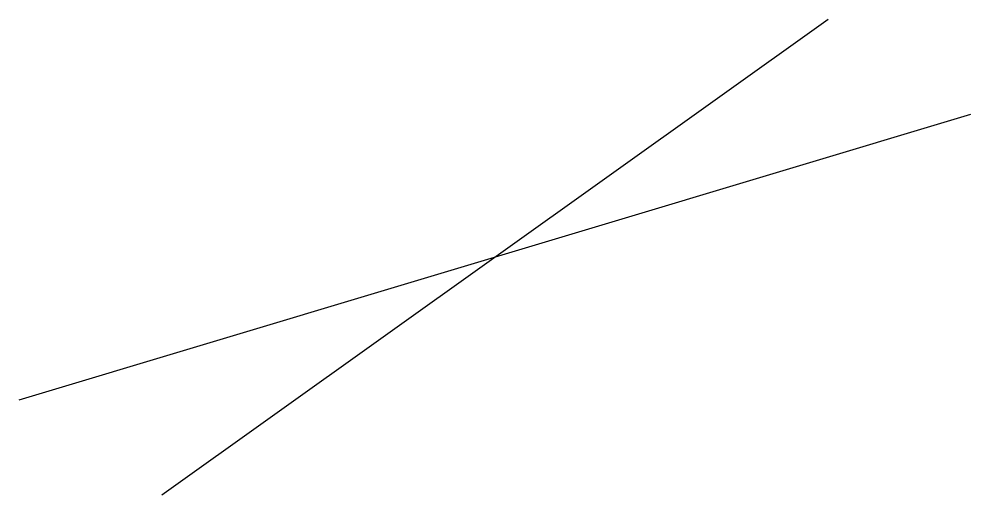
# Model space of a CAD drawing. Header units: millimetres. Extents: x 101 to 201, y 164 to 214.
import ezdxf

# ---------------------------------------------------------------- set-up
doc = ezdxf.new("R2010")
doc.units = ezdxf.units.MM

msp = doc.modelspace()

# ---------------------------------------------------------------- linework, layer by layer
at = {"extrusion": (0, -1, 0)}
for q in [(186.16, 213.71, 9), (186.16, 213.71)]:
    msp.add_line((116.16, 163.71), q, dxfattribs=at)
for p, q in [((101.16, 173.71), (201.16, 203.71)), ((151.16, 188.71), (151.16, 188.71, 52))]:
    msp.add_line(p, q)

doc.saveas('drawing.dxf')
